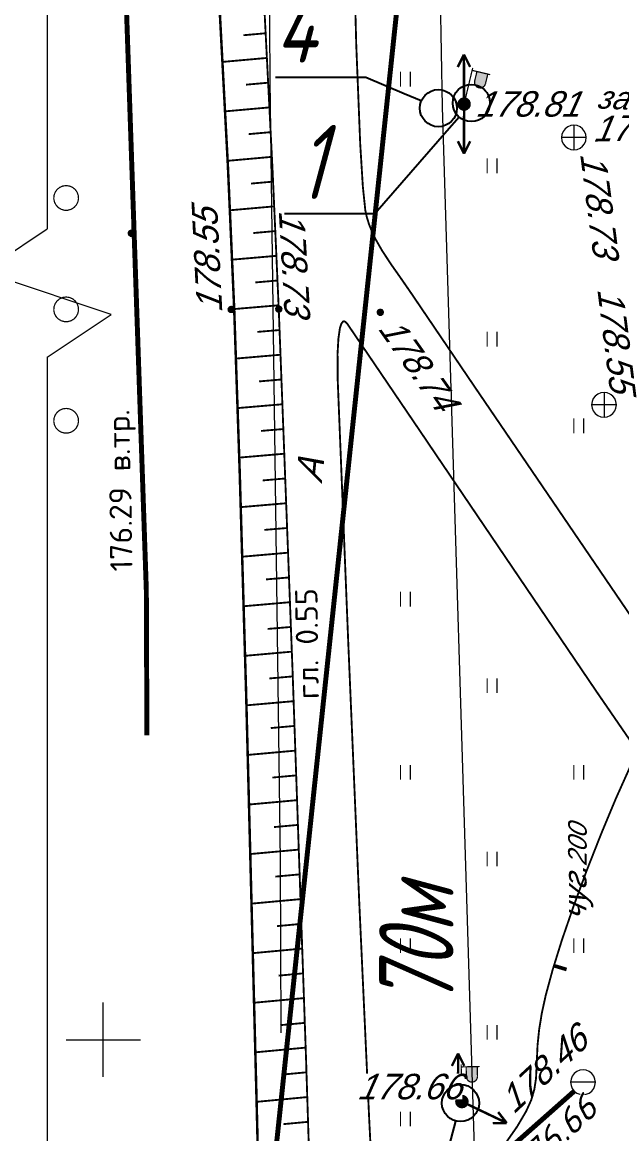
# Model space of a CAD drawing. Header units: millimetres. Extents: x -338 to 6826, y -8218 to 3153.
# Drawn here: x -129.8 to -39.3, y -7632.1 to -7464.2 of the extents above; entities that cross this region are included whole.
import ezdxf
from ezdxf import colors
from ezdxf.entities.mleader import LeaderData, LeaderLine
from ezdxf.math import Vec2, Vec3

# ---------------------------------------------------------------- set-up
doc = ezdxf.new("R2010")
doc.units = ezdxf.units.MM
doc.set_wipeout_variables(frame=1)
for name, pattern in [('Cплошная', [0]), ('Cплошная_0.50', [0]), ('Штриховая 1.5-1.5_0.50', [1.5, 0.75, -0.75])]:
    doc.linetypes.add(name, pattern=pattern)
for name, color, linetype, lineweight in [('КаБель силовой (Вновь)', 1, 'Continuous', 60), ('Линия выноска', 137, 'Continuous', 25), ('Рамка тонкая', 5, 'Continuous', 25), ('Строительный', 251, 'Continuous', 13), ('Строительный @ 1', 251, 'Continuous', 13)]:
    doc.layers.add(name, color=color, linetype=linetype, lineweight=lineweight)
doc.layers.add('ТЕКСТ', color=2, linetype='Continuous')
doc.styles.add('Simplex', font='simplex.shx', dxfattribs={"width": 0.7, "oblique": 15})
doc.styles.get("Standard").update_dxf_attribs({"font": 'simplex.shx', "oblique": 15})
doc.styles.add('БСАМ курсив малоконтрасный (Бм-431)', font='')
doc.styles.get('БСАМ курсив малоконтрасный (Бм-431)').set_extended_font_data('Bm431', italic=True)
doc.linetypes.add('Водопр', pattern='A,5,-1,["В",БСАМ курсив малоконтрасный (Бм-431),S=2,R=0,X=-1.2,Y=-1],-1,10,-2,10,-2,5', length=36)
doc.linetypes.add('Канализ', pattern='A,5,-1,["К",БСАМ курсив малоконтрасный (Бм-431),S=2,R=0,X=-1,Y=-1],-1,10,-2,10,-2,5', length=36)
doc.linetypes.add('КОНТУР', pattern='A,0,-0.5,[133,ltypeshp.shx,S=0.05,R=0,X=-0.5,Y=0],-0.5', length=1)
doc.linetypes.add('ЛИНИЯ_СВЯЗИ', pattern='A,4.5,[133,ltypeshp.shx,S=0.2,R=0,X=-0.2,Y=0],1e-05,[133,ltypeshp.shx,S=0.15,R=0,X=-0.15,Y=0],1e-05,[133,ltypeshp.shx,S=0.1,R=0,X=-0.1,Y=0],1e-05,[133,ltypeshp.shx,S=0.05,R=0,X=-0.05,Y=0],4.5,-2', length=11.00003)

# ---------------------------------------------------------------- blocks, each defined once
blk = doc.blocks.new('2011 - 401 трава')
at = {"color": 7, "linetype": 'Continuous', "lineweight": 0, "const_width": 0.1, "flags": 128}
for points in [[(0, 0), (0, 1.2)], [(0.8, 0), (0.8, 1.2)]]:
    blk.add_lwpolyline(points, dxfattribs=at)
blk = doc.blocks.new('4031 - 114.4 ЛЭП низкого напряжения')
at = {"color": 7, "linetype": 'Continuous', "lineweight": 0, "const_width": 0.2, "flags": 128}
for points in [[(0.5, 0), (4, 0)], [(4, 0), (3, 0.5)], [(3, -0.5), (4, 0)]]:
    blk.add_lwpolyline(points, dxfattribs=at)
blk = doc.blocks.new('4031 - 114.4 ЛЭП низкого напряжения_MIRROR')
at = {"color": 7, "linetype": 'Continuous', "lineweight": 0, "const_width": 0.2, "flags": 128}
for points in [[(-4, 0), (-3, 0.5)], [(-3, -0.5), (-4, 0)], [(-0.5, 0), (-4, 0)]]:
    blk.add_lwpolyline(points, dxfattribs=at)
blk = doc.blocks.new('33 - 110.1.1 фонарь на жб столб')
at = {"true_color": 0xffffff}
for points in [[(1.3, 2.8), (0.4, 2.8), (0.4, 2), (0.46028, 1.775), (0.625, 1.6103), (0.85, 1.55), (1.075, 1.6103), (1.2397, 1.775), (1.3, 2)], [(0, 0.5), (-0.25, 0.43302), (-0.43302, 0.25002), (-0.5, 0.00002), (-0.43302, -0.24998), (-0.25, -0.433), (-0.00002, -0.5), (0.24998, -0.433), (0.433, -0.25), (0.5, 0), (0.433, 0.25), (0.25, 0.43302)]]:
    blk.add_hatch(color=7, dxfattribs=at).paths.add_polyline_path(points)
at = {"color": 7, "linetype": 'Continuous', "lineweight": 0, "const_width": 0.1, "flags": 128}
for points in [[(0, 0.5), (0, 3)], [(0, 2.8), (1.5, 2.8)], [(0.4, 2.8), (0.4, 2)], [(1.3, 2.8), (1.3, 2)], [(1.3, 2), (1.265746, 1.827792), (1.168198, 1.681802), (1.022208, 1.584254), (0.85, 1.55), (0.677792, 1.584254), (0.531802, 1.681802), (0.434254, 1.827792), (0.4, 2)]]:
    blk.add_lwpolyline(points, dxfattribs=at)
at = {"color": 7, "linetype": 'Continuous', "lineweight": 0, "true_color": 0xffffff, "const_width": 0.02, "flags": 128}
for points in [[(1.3, 2.8), (0.4, 2.8), (0.4, 2), (0.460289, 1.775), (0.625, 1.610289), (0.85, 1.55), (1.075, 1.610289), (1.239711, 1.775), (1.3, 2), (1.3, 2.8)], [(0, 0.5), (-0.25, 0.433013), (-0.433013, 0.25), (-0.5, 0), (-0.433013, -0.25), (-0.25, -0.433013), (0, -0.5), (0.25, -0.433013), (0.433013, -0.25), (0.5, 0), (0.433013, 0.25), (0.25, 0.433013), (0, 0.5)]]:
    blk.add_lwpolyline(points, close=True, dxfattribs=at)
at = {"color": 7, "linetype": 'Continuous', "lineweight": 0, "const_width": 0.1, "flags": 128}
for points in [[(0, 0.5), (0.191342, 0.46194), (0.353553, 0.353553), (0.46194, 0.191342), (0.5, 0), (0.46194, -0.191342), (0.353553, -0.353553), (0.191342, -0.46194), (0, -0.5), (-0.191342, -0.46194), (-0.353553, -0.353553), (-0.46194, -0.191342), (-0.5, 0), (-0.46194, 0.191342), (-0.353553, 0.353553), (-0.191342, 0.46194), (0, 0.5)], [(0.086189, -0.05071), (0.096802, 0.025087), (0.05071, 0.086189), (-0.025087, 0.096802), (-0.086189, 0.05071), (-0.096802, -0.025087), (-0.05071, -0.086189), (0.025087, -0.096802), (0.086189, -0.05071)]]:
    blk.add_lwpolyline(points, close=True, dxfattribs=at)
blk = doc.blocks.new('118 - 330 отм высот')
blk.add_hatch(color=7).paths.add_polyline_path([(0.098, 0.12), (0.002, 0.155), (-0.095, 0.121), (-0.146, 0.032), (-0.129, -0.069), (-0.05, -0.135), (0.052, -0.136), (0.131, -0.07), (0.149, 0.031)])
at = {"color": 7, "linetype": 'Continuous', "lineweight": 0, "const_width": 0.01, "flags": 128}
blk.add_lwpolyline([(0.098, 0.12), (0.002, 0.155), (-0.095, 0.121), (-0.146, 0.032), (-0.129, -0.069), (-0.05, -0.135), (0.052, -0.136), (0.131, -0.07), (0.149, 0.031), (0.098, 0.12)], close=True, dxfattribs=at)
blk = doc.blocks.new('Крест')
at = {"color": 0, "linetype": 'Continuous', "lineweight": 0, "flags": 128}
for points in [[(0, -1), (0, 1)], [(-1, 0), (1, 0)]]:
    blk.add_lwpolyline(points, dxfattribs=at)
blk = doc.blocks.new('Люк Водопровод')
at = {"color": 0, "linetype": 'Continuous', "lineweight": -2}
blk.add_wipeout([(0.502, 0.001), (0.485, 0.131), (0.435, 0.251), (0.356, 0.355), (0.252, 0.434), (0.132, 0.484), (0.002, 0.501), (-0.127, 0.484), (-0.248, 0.434), (-0.351, 0.355), (-0.431, 0.251), (-0.48, 0.131), (-0.498, 0.001), (-0.48, -0.128), (-0.431, -0.249), (-0.351, -0.352), (-0.248, -0.432), (-0.127, -0.482), (0.002, -0.499), (0.132, -0.482), (0.252, -0.432), (0.356, -0.352), (0.435, -0.249), (0.485, -0.128)], dxfattribs=at)
blk.add_line((0.502, 0.001), (-0.498, 0.001), dxfattribs=at)
at = {"color": 0, "linetype": 'Continuous', "lineweight": -2, "flags": 128}
blk.add_lwpolyline([(0.502, 0.001), (0.485, 0.131), (0.435, 0.251), (0.356, 0.355), (0.252, 0.434), (0.132, 0.484), (0.002, 0.501), (-0.127, 0.484), (-0.248, 0.434), (-0.351, 0.355), (-0.431, 0.251), (-0.48, 0.131), (-0.498, 0.001), (-0.48, -0.128), (-0.431, -0.249), (-0.351, -0.352), (-0.248, -0.432), (-0.127, -0.482), (0.002, -0.499), (0.132, -0.482), (0.252, -0.432), (0.356, -0.352), (0.435, -0.249), (0.485, -0.128)], close=True, dxfattribs=at)
blk = doc.blocks.new('Люк Канализация')
at = {"color": 0, "linetype": 'Continuous', "lineweight": -2}
blk.add_wipeout([(0.498, -0.001), (0.48, 0.128), (0.431, 0.249), (0.351, 0.352), (0.248, 0.432), (0.127, 0.482), (-0.002, 0.499), (-0.132, 0.482), (-0.252, 0.432), (-0.356, 0.352), (-0.435, 0.249), (-0.485, 0.128), (-0.502, -0.001), (-0.485, -0.131), (-0.435, -0.251), (-0.356, -0.355), (-0.252, -0.434), (-0.132, -0.484), (-0.002, -0.501), (0.127, -0.484), (0.248, -0.434), (0.351, -0.355), (0.431, -0.251), (0.48, -0.131)], dxfattribs=at)
for p, q in [((-0.002, 0.499), (-0.002, -0.501)), ((0.498, -0.001), (-0.502, -0.001))]:
    blk.add_line(p, q, dxfattribs=at)
at = {"color": 0, "linetype": 'Continuous', "lineweight": -2, "flags": 128}
blk.add_lwpolyline([(0.498, -0.001), (0.48, 0.128), (0.431, 0.249), (0.351, 0.352), (0.248, 0.432), (0.127, 0.482), (-0.002, 0.499), (-0.132, 0.482), (-0.252, 0.432), (-0.356, 0.352), (-0.435, 0.249), (-0.485, 0.128), (-0.502, -0.001), (-0.485, -0.131), (-0.435, -0.251), (-0.356, -0.355), (-0.252, -0.434), (-0.132, -0.484), (-0.002, -0.501), (0.127, -0.484), (0.248, -0.434), (0.351, -0.355), (0.431, -0.251), (0.48, -0.131)], close=True, dxfattribs=at)
blk = doc.blocks.new('2004 - 372 лес сажен d-2.0')
at = {"color": 7, "linetype": 'Continuous', "lineweight": 0, "const_width": 0.1, "flags": 128}
blk.add_lwpolyline([(0, 1), (0.269797, 0.962917), (0.519584, 0.854419), (0.730836, 0.682553), (0.887885, 0.460065), (0.979084, 0.203456), (0.997669, -0.068242), (0.942261, -0.33488), (0.81697, -0.57668), (0.631088, -0.775711), (0.398401, -0.917211), (0.136167, -0.990686), (-0.136167, -0.990686), (-0.398401, -0.917211), (-0.631088, -0.775711), (-0.81697, -0.57668), (-0.942261, -0.33488), (-0.997669, -0.068242), (-0.979084, 0.203456), (-0.887885, 0.460065), (-0.730836, 0.682553), (-0.519584, 0.854419), (-0.269797, 0.962917), (0, 1)], close=True, dxfattribs=at)
blk = doc.blocks.new('_DotBlank')
at = {"color": 0, "linetype": 'ByBlock', "lineweight": -2}
blk.add_line((-0.5, 0), (-1, 0), dxfattribs=at)
blk.add_circle((0, 0), 0.5, dxfattribs=at)

msp = doc.modelspace()

# ---------------------------------------------------------------- linework, layer by layer
at = {"layer": 'КаБель силовой (Вновь)', "lineweight": 20}
msp.add_line((-69.11, -7326.91), (-66.36, -7477.04), dxfattribs=at)
at = {"layer": 'Рамка тонкая', "lineweight": 20}
for p, q in [((-126.06, -7307.87), (-126.06, -7495.47)), ((-135.74, -7501.92), (-126.06, -7495.47)), ((-116.38, -7508.38), (-135.74, -7501.92)), ((-126.06, -7514.83), (-116.38, -7508.38)), ((-126.06, -7514.83), (-126.05, -7718.85))]:
    msp.add_line(p, q, dxfattribs=at)
at = {"layer": 'Строительный', "color": 7, "linetype": 'КОНТУР', "lineweight": 20, "ltscale": 2, "const_width": 0.374, "flags": 128}
msp.add_lwpolyline([(-92.57, -7109.12), (-96, -7192.5), (-98.87, -7261.93), (-100.65, -7303.47), (-101.23, -7313.51), (-102.2, -7326.4), (-102.46, -7329.58), (-103.36, -7340.98), (-103.93, -7349.33), (-104.26, -7355.64), (-104.48, -7361.49), (-104.58, -7367), (-104.57, -7372.26), (-104.42, -7378.16), (-104.13, -7385.83), (-103.05, -7407.5), (-101.56, -7434.14), (-100.24, -7457.53), (-98.75, -7485.77), (-97.79, -7507.57), (-96.96, -7532.13), (-95.99, -7565.55), (-94.37, -7628.73), (-93.82, -7651.16), (-93.45, -7666.36), (-92.98, -7680.01), (-92.92, -7681.61), (-92.85, -7683.9)], dxfattribs=at)
at = {"layer": 'Строительный', "color": 7, "linetype": 'Cплошная_0.50', "lineweight": 20, "const_width": 0.281, "flags": 128}
msp.add_lwpolyline([(-85.52, -7109.13), (-86.21, -7130.78), (-86.97, -7152.44), (-87.88, -7174.08), (-89.76, -7211.6), (-91.26, -7240.46), (-92.44, -7263.19), (-94.42, -7302.28), (-95.59, -7323.26), (-95.78, -7326.28), (-96.55, -7339.81), (-97.03, -7350.29), (-97.25, -7356.79), (-97.38, -7362.9), (-97.42, -7368.72), (-97.37, -7374.29), (-97.22, -7380.43), (-96.94, -7388.24), (-95.96, -7409.64), (-94.27, -7442.18), (-93.41, -7458.62), (-92, -7486.48), (-91.06, -7507.6), (-88.97, -7562.34), (-86.94, -7620.78), (-86.2, -7644.14), (-85.87, -7657.6), (-85.85, -7666.34), (-86.03, -7676.14), (-86.32, -7683.94)], dxfattribs=at)
at = {"layer": 'Строительный', "linetype": 'Водопр', "lineweight": 20, "const_width": 0.748, "flags": 128}
for points in [[(-110.97, -7571.96), (-111.06, -7550.03), (-114.72, -7442.93), (-117.79, -7196.95)], [(-95.74, -7669.33), (-44.88, -7624.33)]]:
    msp.add_lwpolyline(points, dxfattribs=at)
at = {"layer": 'Строительный', "color": 7, "linetype": 'Штриховая 1.5-1.5_0.50', "lineweight": 20, "ltscale": 2, "const_width": 0.281, "flags": 128}
msp.add_lwpolyline([(-77.58, -7438.91), (-78.52, -7444.79), (-78.95, -7447.89), (-79.26, -7450.68), (-79.49, -7453.72), (-79.58, -7456.58), (-79.53, -7460.94), (-79.36, -7467.56), (-78.76, -7482.61), (-78.36, -7489.08), (-77.99, -7492.65), (-77.76, -7493.69), (-77.43, -7494.75), (-77, -7495.84), (-76.47, -7496.97), (-75.41, -7498.82), (-73.96, -7501.01), (-72.95, -7502.44), (-71.24, -7504.91), (-61.37, -7519.47), (-40.56, -7550.03), (-14.29, -7588.6)], dxfattribs=at)
at = {"layer": 'Строительный', "color": 7, "linetype": 'Cплошная', "lineweight": 20, "const_width": 0.281, "flags": 128}
for points in [[(-93.03, -7465.91), (-96.39, -7466.21)], [(-92.84, -7469.64), (-99.55, -7470.24)], [(-92.65, -7473.38), (-96, -7473.68)], [(-92.46, -7477.11), (-99.16, -7477.71)], [(-92.28, -7480.85), (-95.62, -7481.15)], [(-92.09, -7484.58), (-98.78, -7485.18)], [(-91.92, -7488.32), (-95.26, -7488.62)], [(-91.74, -7492.06), (-98.43, -7492.65)], [(-91.57, -7495.79), (-94.91, -7496.09)], [(-91.4, -7499.53), (-98.1, -7500.11)], [(-91.24, -7503.26), (-94.59, -7503.55)], [(-91.08, -7507), (-97.79, -7507.57)], [(-90.93, -7510.74), (-94.29, -7511.02)], [(-90.78, -7514.47), (-97.52, -7515.05)], [(-90.63, -7518.21), (-94.02, -7518.5)], [(-90.49, -7521.95), (-97.27, -7522.53)], [(-90.34, -7525.69), (-93.75, -7525.98)], [(-90.2, -7529.42), (-97.03, -7530.01)], [(-90.06, -7533.16), (-93.49, -7533.46)], [(-89.92, -7536.9), (-96.8, -7537.49)], [(-89.77, -7540.64), (-93.23, -7540.93)], [(-89.63, -7544.37), (-96.58, -7544.98)], [(-89.5, -7548.11), (-92.98, -7548.41)], [(-89.36, -7551.85), (-96.36, -7552.46)], [(-89.22, -7555.59), (-92.74, -7555.89)], [(-89.08, -7559.32), (-96.15, -7559.95)], [(-88.95, -7563.06), (-92.5, -7563.37)], [(-88.81, -7566.8), (-95.94, -7567.43)], [(-88.68, -7570.54), (-92.26, -7570.86)], [(-88.54, -7574.27), (-95.74, -7574.92)], [(-88.41, -7578.01), (-92.02, -7578.34)], [(-88.27, -7581.75), (-95.54, -7582.41)], [(-88.14, -7585.49), (-91.79, -7585.82)], [(-88.01, -7589.22), (-95.34, -7589.89)], [(-87.88, -7592.96), (-91.56, -7593.3)], [(-87.75, -7596.7), (-95.15, -7597.38)], [(-87.62, -7600.44), (-91.34, -7600.78)], [(-87.49, -7604.17), (-94.96, -7604.86)], [(-87.37, -7607.91), (-91.09, -7608.26)], [(-87.24, -7611.65), (-94.77, -7612.35)], [(-87.11, -7615.39), (-90.84, -7615.74)], [(-86.99, -7619.13), (-94.58, -7619.84)], [(-86.87, -7622.86), (-90.59, -7623.21)], [(-86.75, -7626.6), (-94.4, -7627.32)], [(-86.63, -7630.34), (-90.35, -7630.69)]]:
    msp.add_lwpolyline(points, dxfattribs=at)
at = {"layer": 'Строительный', "color": 7, "linetype": 'Штриховая 1.5-1.5_0.50', "lineweight": 20, "ltscale": 2, "const_width": 0.281, "flags": 128}
msp.add_lwpolyline([(59.98, -7672.72), (60.34, -7672.4), (60.6, -7672.05), (60.76, -7671.68), (60.83, -7671.27), (60.81, -7670.84), (60.69, -7670.39), (60.17, -7669.38), (59.27, -7668.26), (57.97, -7667.01), (56.29, -7665.62), (54.17, -7664.07), (51.55, -7662.29), (48.36, -7660.27), (38.98, -7654.63), (33.24, -7651.21), (26.38, -7646.99), (21.05, -7643.46), (18.78, -7641.84), (16.76, -7640.3), (14.99, -7638.84), (13.45, -7637.46), (10.18, -7634.27), (6.9, -7630.92), (3.59, -7627.38), (0.24, -7623.64), (-5.69, -7616.65), (-11.97, -7608.79), (-17.25, -7601.89), (-23.54, -7593.45), (-26.63, -7589.16), (-30.91, -7583.05), (-43.08, -7565.34), (-67.77, -7528.89), (-68.95, -7527.14), (-80.75, -7509.74), (-81.08, -7509.45), (-81.23, -7509.42), (-81.37, -7509.47), (-81.61, -7509.8), (-81.82, -7510.43), (-82.05, -7512.02), (-82.18, -7514.31), (-82.16, -7518.21), (-80.57, -7557.8), (-78.88, -7597.69), (-77.4, -7629.97), (-76.52, -7647.48), (-75.77, -7660.59), (-75.17, -7669.24), (-74.92, -7671.88), (-74.71, -7673.4), (-74.44, -7674.37), (-74.05, -7675.31), (-73.54, -7676.2), (-72.9, -7677.06), (-72.14, -7677.87), (-71.25, -7678.63), (-70.25, -7679.36), (-69.12, -7680.04), (-66.99, -7681.07), (-64.55, -7681.96), (-61.81, -7682.72), (-58.81, -7683.33), (-56.24, -7683.71), (-53.56, -7683.99), (-50.83, -7684.15), (-48.15, -7684.2), (-43.85, -7684.05), (-36.52, -7683.66), (-17.55, -7682.41), (-4.07, -7681.38), (8.77, -7680.3), (20.47, -7679.2), (30.84, -7678.1), (42.32, -7676.67), (47.03, -7675.97), (51.05, -7675.29), (54.35, -7674.62), (56.94, -7673.97), (58.82, -7673.33), (59.49, -7673.02), (59.98, -7672.72)], close=True, dxfattribs=at)
at = {"layer": 'Строительный', "color": 34, "linetype": 'Continuous', "lineweight": 20, "true_color": 0xa55200, "const_width": 0.561, "flags": 128}
msp.add_lwpolyline([(-49.51, -7606.75), (-47.59, -7607.33)], dxfattribs=at)

# ---------------------------------------------------------------- block references
at = {"layer": 'Строительный', "color": 7, "lineweight": 20, "zscale": 3.74}
for name, p, xscale, yscale, rotation in [('4031 - 114.4 ЛЭП низкого напряжения_MIRROR', (-63.07, -7476.61), 1.870000000000109, 1.870000000000109, 270.2324009999917), ('33 - 110.1.1 фонарь на жб столб', (-63.07, -7476.61), 1.869999999999405, 1.869999999999405, 346.6283499999836), ('4031 - 114.4 ЛЭП низкого напряжения', (-63.07, -7476.61), 1.869999999999753, 1.869999999999753, 269.8764430000174), ('4031 - 114.4 ЛЭП низкого напряжения_MIRROR', (-63.99, -7627.5), 1.869999999999753, 1.869999999999753, 269.8764430000174), ('33 - 110.1.1 фонарь на жб столб', (-63.4, -7627.28), 1.869999999999405, 1.869999999999405, 1.209259818794678), ('4031 - 114.4 ЛЭП низкого напряжения', (-63.39, -7627.29), 1.869999999999282, 1.869999999999282, 334.4645260000023)]:
    msp.add_blockref(name, p, dxfattribs=dict(at, xscale=xscale, yscale=yscale, rotation=rotation))
for name, p, xscale, yscale in [('2011 - 401 трава', (-72.68, -7473.96), 1.87, 1.87), ('2011 - 401 трава', (-59.59, -7487.05), 1.87, 1.87), ('2004 - 372 лес сажен d-2.0', (-123.17, -7490.79), 1.87, 1.87), ('118 - 330 отм высот', (-113.33, -7496.14, 666.51), 3.74, 3.74), ('2004 - 372 лес сажен d-2.0', (-123.17, -7507.62), 1.87, 1.87), ('118 - 330 отм высот', (-98.25, -7507.66, 667.77), 3.74, 3.74), ('118 - 330 отм высот', (-91.06, -7507.6, 668.45), 3.74, 3.74), ('118 - 330 отм высот', (-75.73, -7508.08, 668.48), 3.74, 3.74), ('2011 - 401 трава', (-59.59, -7513.23), 1.87, 1.87), ('118 - 330 отм высот', (-41.99, -7521.95, 667.76), 3.74, 3.74), ('2004 - 372 лес сажен d-2.0', (-123.17, -7524.45), 1.87, 1.87), ('2011 - 401 трава', (-46.5, -7526.32), 1.87, 1.87), ('2011 - 401 трава', (-72.68, -7552.5), 1.87, 1.87), ('2011 - 401 трава', (-59.59, -7565.59), 1.87, 1.87), ('2011 - 401 трава', (-72.68, -7578.68), 1.87, 1.87), ('2011 - 401 трава', (-46.5, -7578.68), 1.87, 1.87), ('2011 - 401 трава', (-59.59, -7591.77), 1.87, 1.87), ('2011 - 401 трава', (-72.68, -7604.86), 1.87, 1.87), ('2011 - 401 трава', (-46.5, -7604.86), 1.87, 1.87), ('2011 - 401 трава', (-59.59, -7617.95), 1.87, 1.87), ('118 - 330 отм высот', (-44.81, -7624.45, 667.44), 3.74, 3.74), ('2011 - 401 трава', (-72.68, -7631.04), 1.87, 1.87)]:
    msp.add_blockref(name, p, dxfattribs=dict(at, xscale=xscale, yscale=yscale))
at = {"layer": 'Строительный', "color": 136, "lineweight": 20, "true_color": 0x008080, "xscale": 5.61, "yscale": 5.61, "zscale": 3.74}
msp.add_blockref('Крест', (-117.56, -7617.95), dxfattribs=at)

# ---------------------------------------------------------------- texts
at = {"layer": 'Строительный', "lineweight": 20}
for s, p in [('в.тр.', (-113.47, -7532.08, 659.33)), ('176.29', (-113.13, -7547.19, 659.33)), ('гл. 0.55', (-84.99, -7566.48, 659.33))]:
    msp.add_text(s, height=3.366, rotation=90.823, dxfattribs=at).set_placement(p)
at = {"layer": 'ТЕКСТ', "lineweight": 20, "insert": (-75.9, -7613.07), "char_height": 11.22, "attachment_point": 1, "rotation": 90, "style": 'Simplex'}
msp.add_mtext_dynamic_manual_height_columns('70м', width=135.8694, gutter_width=12.5, heights=[0], dxfattribs=at)

# ---------------------------------------------------------------- leaders
at = {"layer": 'Линия выноска', "lineweight": 20}
ml = msp.add_multileader_mtext('Standard', dxfattribs=at)
ml.set_content('4', color=2, style='Simplex')
ml.set_leader_properties()
ml.set_arrow_properties(name='DOTBLANK')
ml.build(insert=Vec2(0, 0))
ml.multileader.update_dxf_attribs({"text_left_attachment_type": 6, "text_right_attachment_type": 6, "dogleg_length": 1, "arrow_head_size": 5.61})
ctx = ml.context
ctx.base_point, ctx.char_height, ctx.arrow_head_size, ctx.landing_gap_size, ctx.plane_origin = Vec3(-98.75, -7472.6), 11.22, 5.61, 7.48, Vec3(-76.3, -7499.07)
ctx.left_attachment, ctx.right_attachment, ctx.text_align_type = 6, 6, 2
notes = []
notes.append((ctx, [(1, (1, 1, 0), (-77.91, -7472.6), (-1, 0), 0.133, [(0, [(-66.95, -7477.23)], 0, [])])]))
ctx.mtext.insert, ctx.mtext.alignment, ctx.mtext.flow_direction = Vec3(-85.52, -7459.14), 3, 5
for ctx, leaders in notes:
    for number, flags, end, landing, length, lines in leaders:
        leader = LeaderData()
        leader.index, (leader.has_last_leader_line, leader.has_dogleg_vector, leader.attachment_direction) = number, flags
        leader.last_leader_point, leader.dogleg_vector, leader.dogleg_length = Vec3(end), Vec3(landing), length
        for number, points, colour, breaks in lines:
            line = LeaderLine()
            line.index, line.vertices, line.color, line.breaks = number, Vec3.list(points), colors.encode_raw_color(colour), breaks
            leader.lines.append(line)
        ctx.leaders.append(leader)

# ---------------------------------------------------------------- next in the draw order: block references
at = {"layer": 'Строительный @ 1', "linetype": 'Канализ', "lineweight": 20, "xscale": 3.74, "yscale": 3.74, "zscale": 3.74}
for p in [(-46.48, -7481.66), (-41.93, -7522.03)]:
    msp.add_blockref('Люк Канализация', p, dxfattribs=at)
at = {"layer": 'Строительный @ 1', "linetype": 'КОНТУР', "lineweight": 20, "xscale": 3.74, "yscale": 3.74, "zscale": 3.74}
msp.add_blockref('Люк Водопровод', (-45.12, -7624.37), dxfattribs=at)

# ---------------------------------------------------------------- next in the draw order: texts
at = {"layer": 'Строительный', "color": 7, "lineweight": 20, "char_height": 3.8474, "attachment_point": 4, "bg_fill": 3, "box_fill_scale": 1, "bg_fill_color": 256}
for s, insert, bg_fill_transparency in [('{\\fD431|c1|b0|i1;\\l\\C0;178.81}', (-61.2, -7476.61), 4263377), ('{\\fD431|c1|b0|i1;\\l\\C0;178.66}', (-79.09, -7625.04), 4263382)]:
    msp.add_mtext(s, dxfattribs=dict(at, insert=insert, bg_fill_transparency=bg_fill_transparency))
at = {"layer": 'Строительный', "color": 7, "lineweight": 20, "bg_fill": 3, "box_fill_scale": 1, "bg_fill_color": 256}
for s, insert, char_height, attachment_point, rotation, bg_fill_transparency in [('{\\fD431|c1|b0|i1;\\l\\C0;179.64}', (-43.51, -7480.38), 3.8474, 4, 1.5273, 4264367), ('{\\fD431|c1|b0|i1;\\l\\C0;178.55}', (-101.48, -7508.01), 3.8474, 4, 92.7798, 4263317), ('{\\fD431|c1|b0|i1;\\l\\C0;178.73}', (-89.16, -7492.79), 3.8474, 4, 273.2454, 4263262), ('{\\fD431|c1|b0|i1;\\l\\C0;178.74}', (-74.51, -7509.58), 3.8474, 4, 305.2415, 4263867), ('{\\fBm431|c1|b0|i1;\\l\\C0;А}', (-88.47, -7533.35), 3.9568, 1, 84.2916, 0), ('{\\fBm431|b0|i1|c204|p18;\\C0;чуг.\\H0.81292x;2\\fBm431|b0|i1|c0|p18;00}', (-43.56, -7599.85), 3.4505, 7, 89.7787, 0)]:
    msp.add_mtext(s, dxfattribs=dict(at, insert=insert, char_height=char_height, attachment_point=attachment_point, rotation=rotation, bg_fill_transparency=bg_fill_transparency))

# ---------------------------------------------------------------- next in the draw order: linework, layer by layer
at = {"layer": 'КаБель силовой (Вновь)', "lineweight": 20}
msp.add_line((-66.36, -7477.04), (-59.2, -7710.07), dxfattribs=at)
at = {"layer": 'Строительный', "linetype": 'ЛИНИЯ_СВЯЗИ', "lineweight": 20, "ltscale": 0.5, "flags": 128}
msp.add_lwpolyline([(-90.69, -7616.9), (-90.8, -7590.92), (-92.37, -7473.04), (-92.9, -7382.15), (-92.7, -7288.02), (-95.09, -7170.44)], dxfattribs=at)

# ---------------------------------------------------------------- next in the draw order: texts
at = {"layer": 'Строительный', "color": 7, "lineweight": 20, "bg_fill": 3, "box_fill_scale": 1, "bg_fill_color": 256}
for s, insert, char_height, attachment_point, rotation, bg_fill_transparency in [('{\\fBm431|b0|i1|c204|p18;\\C0;зав.}', (-42.99, -7477.31), 3.4505, 7, 357.516, 0), ('{\\fD431|c1|b0|i1;\\l\\C0;178.73}', (-43.65, -7484.08), 3.8474, 4, 277.3588, 4263577), ('{\\fD431|c1|b0|i1;\\l\\C0;178.55}', (-101.48, -7508.01), 3.8474, 4, 92.7798, 4263317), ('{\\fD431|c1|b0|i1;\\l\\C0;178.55}', (-41.05, -7504.53), 3.8474, 4, 277.1312, 4263572), ('{\\fD431|c1|b0|i1;\\l\\C0;178.46}', (-56.74, -7627.76), 3.8474, 4, 42.8498, 4264167)]:
    msp.add_mtext(s, dxfattribs=dict(at, insert=insert, char_height=char_height, attachment_point=attachment_point, rotation=rotation, bg_fill_transparency=bg_fill_transparency))

# ---------------------------------------------------------------- next in the draw order: leaders
at = {"layer": 'Линия выноска', "lineweight": 20}
ml = msp.add_multileader_mtext('Standard', dxfattribs=at)
ml.set_content('1', color=2, style='Simplex')
ml.set_leader_properties()
ml.set_arrow_properties(name='DOTBLANK')
ml.build(insert=Vec2(0, 0))
ml.multileader.update_dxf_attribs({"text_left_attachment_type": 6, "text_right_attachment_type": 6, "dogleg_length": 1, "arrow_head_size": 5.61})
ctx = ml.context
ctx.base_point, ctx.char_height, ctx.arrow_head_size, ctx.landing_gap_size, ctx.plane_origin = Vec3(-94.66, -7493.21), 11.22, 5.61, 7.48, Vec3(-71.34, -7498.28)
ctx.left_attachment, ctx.right_attachment, ctx.text_align_type = 6, 6, 2
notes = []
notes.append((ctx, [(1, (1, 1, 0), (-76.56, -7493.21), (-1, 0), 0.133, [(0, [(-61.98, -7476.45)], 0, [])])]))
ctx.mtext.insert, ctx.mtext.alignment, ctx.mtext.flow_direction = Vec3(-84.17, -7479.75), 3, 5
ml = msp.add_multileader_mtext('Standard', dxfattribs=at)
ml.set_content('2', color=2, style='Simplex')
ml.set_leader_properties()
ml.set_arrow_properties(name='DOTBLANK')
ml.build(insert=Vec2(0, 0))
ml.multileader.update_dxf_attribs({"text_left_attachment_type": 6, "text_right_attachment_type": 6, "dogleg_length": 1, "arrow_head_size": 5.61})
ctx = ml.context
ctx.base_point, ctx.char_height, ctx.arrow_head_size, ctx.landing_gap_size, ctx.plane_origin = Vec3(-92.02, -7649.47), 11.22, 5.61, 7.48, Vec3(-72.96, -7649.34)
ctx.left_attachment, ctx.right_attachment, ctx.text_align_type = 6, 6, 2
notes.append((ctx, [(1, (1, 1, 0), (-69.63, -7649.47), (-1, 0), 0.133, [(0, [(-63.61, -7627.51)], 0, [])])]))
ctx.mtext.insert, ctx.mtext.alignment, ctx.mtext.flow_direction = Vec3(-77.24, -7636), 3, 5
for ctx, leaders in notes:
    for number, flags, end, landing, length, lines in leaders:
        leader = LeaderData()
        leader.index, (leader.has_last_leader_line, leader.has_dogleg_vector, leader.attachment_direction) = number, flags
        leader.last_leader_point, leader.dogleg_vector, leader.dogleg_length = Vec3(end), Vec3(landing), length
        for number, points, colour, breaks in lines:
            line = LeaderLine()
            line.index, line.vertices, line.color, line.breaks = number, Vec3.list(points), colors.encode_raw_color(colour), breaks
            leader.lines.append(line)
        ctx.leaders.append(leader)

# ---------------------------------------------------------------- next in the draw order: texts
at = {"layer": 'Строительный', "color": 7, "lineweight": 20, "insert": (-54.67, -7637.32), "char_height": 3.8474, "attachment_point": 4, "rotation": 42.8498, "bg_fill": 3, "box_fill_scale": 1, "bg_fill_color": 256, "bg_fill_transparency": 4264167}
msp.add_mtext('{\\C0;176.66}', dxfattribs=at)

# ---------------------------------------------------------------- next in the draw order: linework, layer by layer
at = {"layer": 'Строительный', "linetype": 'Водопр', "lineweight": 20, "const_width": 0.748, "flags": 128}
msp.add_lwpolyline([(-95, -7667.61), (-69.04, -7422.89), (90.59, -7199.03)], dxfattribs=at)
at = {"layer": 'Строительный', "color": 34, "linetype": 'Cплошная_0.50', "lineweight": 20, "true_color": 0xa55200, "const_width": 0.281, "elevation": 667.59, "flags": 128}
msp.add_lwpolyline([(-76.11, -7650.82), (-74.95, -7650.3), (-73.41, -7649.45), (-71.77, -7648.39), (-69.3, -7646.56), (-66.73, -7644.38), (-64.11, -7641.92), (-61.53, -7639.25), (-59.06, -7636.43), (-56.86, -7633.64), (-55.04, -7631.03), (-53.69, -7628.73), (-52.93, -7627.05), (-52.46, -7625.44), (-52.21, -7623.79), (-52.1, -7621.5), (-51.98, -7618.8), (-51.74, -7616.43), (-51.33, -7613.91), (-50.74, -7611.22), (-49.7, -7607.39), (-48.29, -7602.86), (-46.54, -7597.78), (-44.54, -7592.35), (-42.35, -7586.79), (-40.14, -7581.49), (-38.04, -7576.81), (-36.63, -7573.93)], dxfattribs=at)

doc.saveas('drawing.dxf')
